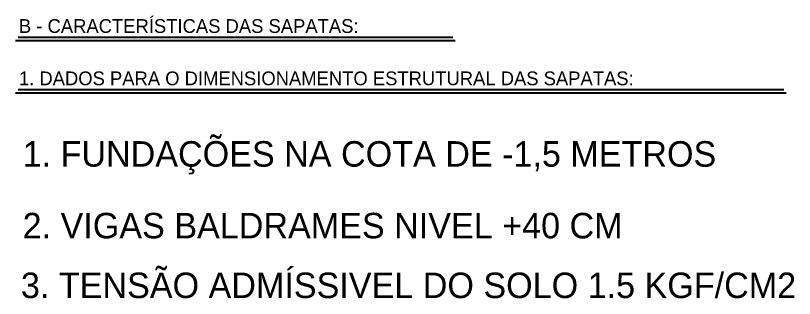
# Model space of a CAD drawing. Header units: millimetres. Extents: x 180 to 11148, y -1598 to 1045.
# Drawn here: x 179.9 to 260.2, y 239.8 to 269 of the extents above; entities that cross this region are included whole.
import ezdxf

# ---------------------------------------------------------------- set-up
doc = ezdxf.new("R2010")
doc.units = ezdxf.units.MM
doc.header["$MEASUREMENT"] = 0
for name, color, linetype in [('PRANCHA', 5, 'Continuous'), ('TABELA', 6, 'Continuous'), ('TITULO', 5, 'Continuous'), ('TXT-ESPECIFICAÇÕES', 4, 'Continuous')]:
    doc.layers.add(name, color=color, linetype=linetype)

msp = doc.modelspace()

# ---------------------------------------------------------------- linework, layer by layer
at = {"layer": 'PRANCHA', "linetype": 'ByBlock'}
for p, q in [((180.1431, 266.7602), (224.9733, 266.7602)), ((180.1431, 261.3621), (259.108, 261.3621))]:
    msp.add_line(p, q, dxfattribs=at)
at = {"layer": 'TABELA', "linetype": 'ByBlock'}
for p, q in [((179.8851, 266.431), (225.192, 266.431)), ((179.8851, 261.0329), (259.3267, 261.0329))]:
    msp.add_line(p, q, dxfattribs=at)

# ---------------------------------------------------------------- texts
at = {"layer": 'TITULO', "color": 5, "linetype": 'ByBlock'}
for s, p in [('B - CARACTERÍSTICAS DAS SAPATAS:', (180.2289, 267.2091)), ('1. DADOS PARA O DIMENSIONAMENTO ESTRUTURAL DAS SAPATAS:', (180.2289, 261.811))]:
    msp.add_text(s, height=1.419325, dxfattribs=at).set_placement(p)
at = {"layer": 'TXT-ESPECIFICAÇÕES', "linetype": 'ByBlock'}
for s, p in [('1. FUNDAÇÕES NA COTA DE -1,5 METROS', (180.6142, 253.4102)), ('2. VIGAS BALDRAMES NIVEL +40 CM', (180.6142, 246.0134)), ('3. TENSÃO ADMÍSSIVEL DO SOLO 1.5 KGF/CM2', (180.437, 239.8516))]:
    msp.add_text(s, height=2.629606, dxfattribs=at).set_placement(p)

doc.saveas('drawing.dxf')
